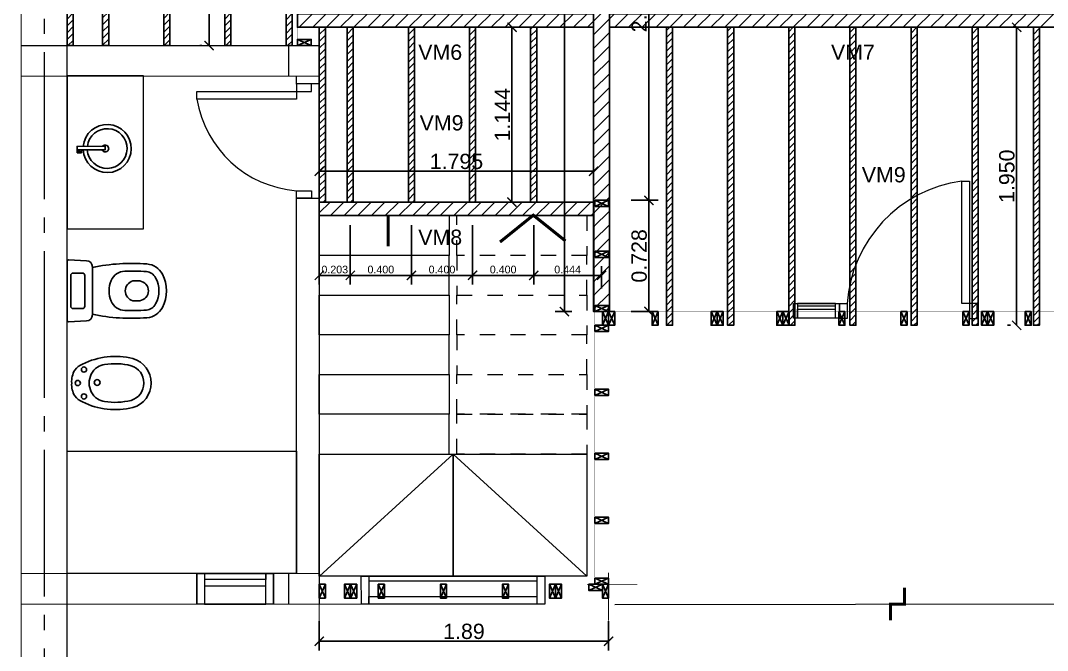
# Model space of a CAD drawing. Header units: millimetres. Extents: x 2924 to 3297, y 1602 to 1704.
# Drawn here: x 3219.17 to 3225.89, y 1618.22 to 1622.34 of the extents above; entities that cross this region are included whole.
import ezdxf

# ---------------------------------------------------------------- set-up
doc = ezdxf.new("R2010")
doc.units = ezdxf.units.MM
doc.header["$PDMODE"] = 35
for name, pattern in [('ACAD_ISO04W100', [30, 24, -3, 0, -3]), ('CONTINUA', [200, 100, 100]), ('DASHED', [0.75, 0.5, -0.25])]:
    doc.linetypes.add(name, pattern=pattern)
doc.layers.get('Defpoints').update_dxf_attribs({"color": 230})
for name, color, linetype in [('EJES', 8, 'Continuous'), ('P0- COLUMNAS HºAº', 7, 'Continuous'), ('P0-CARPINTERIAS', 7, 'Continuous'), ('P0-COTAS', 7, 'Continuous'), ('P0-MAMPOSTERIA LADRILLO', 7, 'Continuous'), ('P0-MUROS', 7, 'Continuous'), ('P0-PANEL', 7, 'Continuous'), ('P0-SANITARIOS', 7, 'Continuous'), ('P0-SOLADOS', 7, 'Continuous'), ('P1-MAMPOSTERIA LADRILLO', 7, 'Continuous'), ('PT-MUROS', 7, 'Continuous')]:
    doc.layers.add(name, color=color, linetype=linetype)
doc.styles.add('Arial10', font='arial.ttf', dxfattribs={"height": 0.1})
doc.styles.get("Standard").update_dxf_attribs({"font": 'arial.ttf'})
doc.dimstyles.new('COTA-1-50', dxfattribs={"dimtxt": 0.1, "dimasz": 0.06, "dimexe": 0.06, "dimexo": 0.15, "dimgap": 0.0125, "dimtad": 1, "dimzin": 0, "dimdsep": 46, "dimtxsty": 'Arial10', "dimblk1": 'ARCHTICK', "dimblk2": 'ARCHTICK', "dimsah": 1, "dimcen": 0.09, "dimclrd": 7, "dimclre": 7, "dimclrt": 7, "dimazin": 0, "dimtfac": 1, "dimtofl": 0, "dimtmove": 2, "dimatfit": 3, "dimldrblk": 'ARCHTICK', "dimfxl": 1, "dimtolj": 1, "dimtzin": 0, "dimarcsym": 0})
pattern_1 = [(45, (135.90434, 0), (-0.0449012806, 0.0449012806), [])]

# ---------------------------------------------------------------- blocks, each defined once
blk = doc.blocks.new('A$C699B31DF')
at = {"color": 0}
for p, q in [((0.5232, 0.3989), (0.6416, 0.4042)), ((0.485, 0.3589), (0.485, 0.0453)), ((0.65, 0.3962), (0.65, 0.008)), ((0.5348, 0.303), (0.5348, 0.2021)), ((0.6115, 0.3181), (0.5499, 0.3181)), ((0.6266, 0.303), (0.6266, 0.1012)), ((0.2196, 0.267), (0.1744, 0.267)), ((0.5348, 0.1012), (0.5348, 0.2021)), ((0.2196, 0.1373), (0.1744, 0.1373)), ((0.6115, 0.0861), (0.5499, 0.0861)), ((0.5232, 0.0054), (0.6416, 0))]:
    blk.add_line(p, q, dxfattribs=at)
for centre, radius, start, end in [((0.642, 0.3962), 0.008, 0, 92.60256), ((0.1375, 0.2532), 0.125, 94.49281, 152.41425), ((0.2276, -0.8924), 1.2742, 78.34369, 94.49281), ((0.525, 0.3589), 0.04, 92.60256, 180), ((0.2354, 0.2021), 0.2354, 152.41425, 207.58575), ((0.2354, 0.2021), 0.1854, 152.41425, 207.58575), ((0.1375, 0.2532), 0.075, 94.49281, 152.41425), ((0.2276, -0.8924), 1.2242, 87.85751, 94.49281), ((0.2686, 0.2299), 0.1012, 22.76794, 87.29275), ((0.2016, 0.2021), 0.1736, 337.33865, 22.66135), ((0.5499, 0.303), 0.0151, 90, 180), ((0.6115, 0.303), 0.0151, 0, 90), ((0.1837, 0.2021), 0.0655, 98.13705, 261.86295), ((0.2023, 0.2021), 0.0671, 284.92538, 75.07462), ((0.2686, 0.1744), 0.1012, 272.70725, 337.23206), ((0.1375, 0.151), 0.125, 207.58575, 265.50719), ((0.1375, 0.151), 0.075, 207.58575, 265.50719), ((0.2276, 1.2966), 1.2242, 265.50719, 272.14249), ((0.5499, 0.1012), 0.0151, 180, 270), ((0.6115, 0.1012), 0.0151, 270, 0), ((0.2276, 1.2966), 1.2742, 265.50719, 281.65631), ((0.525, 0.0453), 0.04, 180, 267.39744), ((0.642, 0.008), 0.008, 267.39744, 0)]:
    blk.add_arc(centre, radius, start, end, dxfattribs=at)
blk = doc.blocks.new('A$C9e56f727')
at = {"color": 0}
for p, q in [((0.3012, 0.0687), (0.3123, 0.0847)), ((0.3241, 0.0529), (0.3012, 0.0687)), ((0.3123, 0.0847), (0.3352, 0.0689)), ((0.3352, 0.0689), (0.3241, 0.0529))]:
    blk.add_line(p, q, dxfattribs=at)
for points in [[(0.3241, 0.0529), (0.3109, 0.0338), (0.16, 0.1382), (0.1732, 0.1573)], [(0.3304, 0.0624), (0.328, 0.0589), (0.3138, 0.0687), (0.3162, 0.0722)]]:
    blk.add_lwpolyline(points, close=True, dxfattribs=at)
for centre, radius, start, end in [((0.1576, 0.1576), 0.1576, 328.42551, 319.97448), ((0.1577, 0.1577), 0.1301, 329.05756, 318.8141), ((0.1674, 0.1506), 0.0224, 348.28199, 285.18049)]:
    blk.add_arc(centre, radius, start, end, dxfattribs=at)
blk = doc.blocks.new('A$Cc807aeb1')
at = {"color": 0}
for centre, radius in [((0.1744, 0.48), 0.017), ((0.0864, 0.44), 0.017), ((0.2624, 0.44), 0.017), ((0.1712, 0.3537), 0.0189)]:
    blk.add_circle(centre, radius, dxfattribs=at)
for centre, radius, start, end in [((0.1685, 0.4001), 0.1272, 128.11928, 157.70228), ((0.1646, 0.3719), 0.1485, 86.20956, 120.18405), ((0.1842, 0.3719), 0.1485, 59.81595, 93.79044), ((0.1803, 0.4001), 0.1272, 22.29772, 51.88072), ((0.4712, 0.2356), 0.4712, 153.15772, 194.20091), ((0.1744, 0.2793), 0.1267, 90, 144.91203), ((0.1744, 0.2793), 0.1267, 35.08797, 90), ((-0.1224, 0.2356), 0.4712, 345.79909, 26.84228), ((0.1997, 0.2791), 0.1483, 150.45519, 170.0091), ((0.1491, 0.2791), 0.1483, 9.9909, 29.54481), ((0.4712, 0.2356), 0.4232, 170.59349, 194.20091), ((-0.1224, 0.2356), 0.4232, 345.79909, 9.40651), ((0.173, 0.1648), 0.1648, 195.76723, 270.49297), ((0.173, 0.1648), 0.1168, 196.43022, 270.49297), ((0.1758, 0.1648), 0.1648, 269.50703, 344.23277), ((0.1758, 0.1648), 0.1168, 269.50703, 343.56978)]:
    blk.add_arc(centre, radius, start, end, dxfattribs=at)
blk = doc.blocks.new('_ARCHTICK')
at = {"color": 0, "linetype": 'ByBlock', "const_width": 0.15}
blk.add_lwpolyline([(-0.5, -0.5), (0.5, 0.5)], dxfattribs=at)
blk = doc.blocks.new('*D304')
at = {"layer": 'Defpoints', "color": 0, "transparency": 16777216}
for p in [(3221.1265, 1618.5611), (3223.0188, 1618.5611), (3223.0188, 1618.2792)]:
    blk.add_point(p, dxfattribs=at)
at = {"layer": 'P0-COTAS', "color": 7, "lineweight": -2, "transparency": 16777216}
for p, q in [((3221.1265, 1618.4111), (3221.1265, 1618.2192)), ((3223.0188, 1618.4111), (3223.0188, 1618.2192)), ((3221.1265, 1618.2792), (3223.0188, 1618.2792))]:
    blk.add_line(p, q, dxfattribs=at)
at = {"layer": 'P0-COTAS', "color": 7, "lineweight": -2, "transparency": 16777216, "xscale": 0.06, "yscale": 0.06, "zscale": 0.06, "rotation": 180}
blk.add_blockref('_ARCHTICK', (3221.1265, 1618.2792), dxfattribs=at)
at = {"layer": 'P0-COTAS', "color": 7, "lineweight": -2, "transparency": 16777216, "xscale": 0.06, "yscale": 0.06, "zscale": 0.06}
blk.add_blockref('_ARCHTICK', (3223.0188, 1618.2792), dxfattribs=at)
at = {"layer": 'P0-COTAS', "color": 7, "lineweight": 0, "transparency": 16777216, "insert": (3222.0726, 1618.3428), "char_height": 0.1, "attachment_point": 5, "style": 'Arial10'}
blk.add_mtext('\\A1;1.89', dxfattribs=at)
blk = doc.blocks.new('A$C7a4a4ba2')
at = {"color": 0, "const_width": 0.0003}
blk.add_lwpolyline([(-0.004, 0.09), (2.436, 0.09), (2.436, 0), (-0.004, 0)], close=True, dxfattribs=at)
at = {"color": 0}
for points in [[(-0.004, 0.09), (0.036, 0.09), (0.036, 0), (-0.004, 0), (-0.004, 0.09), (0.036, 0), (-0.004, 0), (0.036, 0.09)], [(0.386, 0.09), (0.426, 0.09), (0.426, 0), (0.386, 0), (0.386, 0.09), (0.426, 0), (0.386, 0), (0.426, 0.09)], [(0.426, 0.09), (0.466, 0.09), (0.466, 0), (0.426, 0), (0.426, 0.09), (0.466, 0), (0.426, 0), (0.466, 0.09)], [(1.7253, 0.09), (1.7653, 0.09), (1.7653, 0), (1.7253, 0), (1.7253, 0.09), (1.7653, 0), (1.7253, 0), (1.7653, 0.09)], [(1.7653, 0.09), (1.8053, 0.09), (1.8053, 0), (1.7653, 0), (1.7653, 0.09), (1.8053, 0), (1.7653, 0), (1.8053, 0.09)], [(2.01, 0.09), (2.05, 0.09), (2.05, 0), (2.01, 0), (2.01, 0.09), (2.05, 0), (2.01, 0), (2.05, 0.09)], [(2.306, 0.05), (2.306, 0.09), (2.396, 0.09), (2.396, 0.05), (2.306, 0.05), (2.396, 0.09), (2.396, 0.05), (2.306, 0.09)], [(2.396, 0.09), (2.436, 0.09), (2.436, 0), (2.396, 0), (2.396, 0.09), (2.436, 0), (2.396, 0), (2.436, 0.09)]]:
    blk.add_lwpolyline(points, dxfattribs=at)
at = {"color": 8}
for points in [[(0.792, 0.09), (0.832, 0.09), (0.832, 0), (0.792, 0), (0.792, 0.09), (0.832, 0), (0.792, 0), (0.832, 0.09)], [(1.198, 0.09), (1.238, 0.09), (1.238, 0), (1.198, 0), (1.198, 0.09), (1.238, 0), (1.198, 0), (1.238, 0.09)], [(1.604, 0.09), (1.644, 0.09), (1.644, 0), (1.604, 0), (1.604, 0.09), (1.644, 0), (1.604, 0), (1.644, 0.09)]]:
    blk.add_lwpolyline(points, dxfattribs=at)
blk = doc.blocks.new('A$C5d8a38c0')
at = {"color": 0, "const_width": 0.0003}
blk.add_lwpolyline([(0, 0.0904), (0.71, 0.0904), (0.71, 0.0004), (0, 0.0004)], close=True, dxfattribs=at)
at = {"color": 0}
for points in [[(0, 0.0904), (0.04, 0.0904), (0.04, 0.0004), (0, 0.0004), (0, 0.0904), (0.04, 0.0004), (0, 0.0004), (0.04, 0.0904)], [(0.284, 0.0904), (0.324, 0.0904), (0.324, 0.0004), (0.284, 0.0004), (0.284, 0.0904), (0.324, 0.0004), (0.284, 0.0004), (0.324, 0.0904)], [(0.67, 0.0904), (0.71, 0.0904), (0.71, 0.0004), (0.67, 0.0004), (0.67, 0.0904), (0.71, 0.0004), (0.67, 0.0004), (0.71, 0.0904)]]:
    blk.add_lwpolyline(points, dxfattribs=at)
blk = doc.blocks.new('A$C00c50a6b')
at = {"color": 0, "const_width": 0.0003}
blk.add_lwpolyline([(0.09, 0), (0, 0), (0, 2.5125), (0.09, 2.5125)], close=True, dxfattribs=at)
at = {"color": 0}
for points in [[(0, 2.4725), (0, 2.5125), (0.09, 2.5125), (0.09, 2.4725), (0, 2.4725), (0.09, 2.5125), (0.09, 2.4725), (0, 2.5125)], [(0, 2.13875), (0, 2.17875), (0.09, 2.17875), (0.09, 2.13875), (0, 2.13875), (0.09, 2.17875), (0.09, 2.13875), (0, 2.17875)], [(0, 1.785), (0, 1.825), (0.09, 1.825), (0.09, 1.785), (0, 1.785), (0.09, 1.825), (0.09, 1.785), (0, 1.825)], [(0.05, 1.785), (0.09, 1.785), (0.09, 1.695), (0.05, 1.695), (0.05, 1.785), (0.09, 1.695), (0.05, 1.695), (0.09, 1.785)], [(0, 1.655), (0, 1.695), (0.09, 1.695), (0.09, 1.655), (0, 1.655), (0.09, 1.695), (0.09, 1.655), (0, 1.695)], [(0, 1.23625), (0, 1.27625), (0.09, 1.27625), (0.09, 1.23625), (0, 1.23625), (0.09, 1.27625), (0.09, 1.23625), (0, 1.27625)], [(0, 0.8175), (0, 0.8575), (0.09, 0.8575), (0.09, 0.8175), (0, 0.8175), (0.09, 0.8575), (0.09, 0.8175), (0, 0.8575)], [(0, 0.39875), (0, 0.43875), (0.09, 0.43875), (0.09, 0.39875), (0, 0.39875), (0.09, 0.43875), (0.09, 0.39875), (0, 0.43875)], [(0, 0), (0, 0.04), (0.09, 0.04), (0.09, 0), (0, 0), (0.09, 0.04), (0.09, 0), (0, 0.04)]]:
    blk.add_lwpolyline(points, dxfattribs=at)
blk = doc.blocks.new('A$C87677e07')
at = {"color": 0, "const_width": 0.0005}
blk.add_lwpolyline([(0, 0.09), (1.8925, 0.09), (1.8925, 0), (0, 0)], close=True, dxfattribs=at)
at = {"color": 0}
for points in [[(0, 0.09), (0.04, 0.09), (0.04, 0), (0, 0), (0, 0.09), (0.04, 0), (0, 0), (0.04, 0.09)], [(0.165, 0.09), (0.205, 0.09), (0.205, 0), (0.165, 0), (0.165, 0.09), (0.205, 0), (0.165, 0), (0.205, 0.09)], [(0.205, 0.09), (0.245, 0.09), (0.245, 0), (0.205, 0), (0.205, 0.09), (0.245, 0), (0.205, 0), (0.245, 0.09)], [(1.505, 0.09), (1.545, 0.09), (1.545, 0), (1.505, 0), (1.505, 0.09), (1.545, 0), (1.505, 0), (1.545, 0.09)], [(1.545, 0.09), (1.585, 0.09), (1.585, 0), (1.545, 0), (1.545, 0.09), (1.585, 0), (1.545, 0), (1.585, 0.09)], [(1.7625, 0.05), (1.7625, 0.09), (1.8525, 0.09), (1.8525, 0.05), (1.7625, 0.05), (1.8525, 0.09), (1.8525, 0.05), (1.7625, 0.09)], [(1.8525, 0.09), (1.8925, 0.09), (1.8925, 0), (1.8525, 0), (1.8525, 0.09), (1.8925, 0), (1.8525, 0), (1.8925, 0.09)]]:
    blk.add_lwpolyline(points, dxfattribs=at)
at = {"color": 8}
for points in [[(0.386, 0.09), (0.426, 0.09), (0.426, 0), (0.386, 0), (0.386, 0.09), (0.426, 0), (0.386, 0), (0.426, 0.09)], [(0.792, 0.09), (0.832, 0.09), (0.832, 0), (0.792, 0), (0.792, 0.09), (0.832, 0), (0.792, 0), (0.832, 0.09)], [(1.198, 0.09), (1.238, 0.09), (1.238, 0), (1.198, 0), (1.198, 0.09), (1.238, 0), (1.198, 0), (1.238, 0.09)]]:
    blk.add_lwpolyline(points, dxfattribs=at)
blk = doc.blocks.new('A$C97909408')
at = {"color": 0, "const_width": 0.0003}
blk.add_lwpolyline([(0.09, 2.2805), (0, 2.2805), (0, -0.002), (0.09, -0.002)], close=True, dxfattribs=at)
at = {"color": 0}
for points in [[(0, 2.2405), (0, 2.2805), (0.09, 2.2805), (0.09, 2.2405), (0, 2.2405), (0.09, 2.2805), (0.09, 2.2405), (0, 2.2805)], [(0, 2.2405), (0.04, 2.2405), (0.04, 2.1505), (0, 2.1505), (0, 2.2405), (0.04, 2.1505), (0, 2.1505), (0.04, 2.2405)], [(0, 1.8539), (0, 1.8939), (0.09, 1.8939), (0.09, 1.8539), (0, 1.8539), (0.09, 1.8939), (0.09, 1.8539), (0, 1.8939)], [(0, 1.4473), (0, 1.4873), (0.09, 1.4873), (0.09, 1.4473), (0, 1.4473), (0.09, 1.4873), (0.09, 1.4473), (0, 1.4873)], [(0, 1.0407), (0, 1.0807), (0.09, 1.0807), (0.09, 1.0407), (0, 1.0407), (0.09, 1.0807), (0.09, 1.0407), (0, 1.0807)], [(0, 0.6341), (0, 0.6741), (0.09, 0.6741), (0.09, 0.6341), (0, 0.6341), (0.09, 0.6741), (0.09, 0.6341), (0, 0.6741)], [(0, 0.2275), (0, 0.2675), (0.09, 0.2675), (0.09, 0.2275), (0, 0.2275), (0.09, 0.2675), (0.09, 0.2275), (0, 0.2675)], [(0, -0.002), (0, 0.038), (0.09, 0.038), (0.09, -0.002), (0, -0.002), (0.09, 0.038), (0.09, -0.002), (0, 0.038)]]:
    blk.add_lwpolyline(points, dxfattribs=at)
blk = doc.blocks.new('*D306')
at = {"layer": 'Defpoints', "color": 0, "transparency": 16777216}
for p in [(3225.797, 1622.2959), (3225.6876, 1620.3461), (3225.797, 1620.3461)]:
    blk.add_point(p, dxfattribs=at)
at = {"layer": 'PT-MUROS', "color": 7, "lineweight": -2, "transparency": 16777216}
for p, q in [((3225.647, 1622.2959), (3225.6276, 1622.2959)), ((3225.6876, 1622.2959), (3225.6876, 1620.3461)), ((3225.647, 1620.3461), (3225.6276, 1620.3461))]:
    blk.add_line(p, q, dxfattribs=at)
at = {"layer": 'PT-MUROS', "color": 7, "lineweight": -2, "transparency": 16777216, "xscale": 0.06, "yscale": 0.06, "zscale": 0.06}
for p, rotation in [((3225.6876, 1622.2959), 90), ((3225.6876, 1620.3461), 270)]:
    blk.add_blockref('_ARCHTICK', p, dxfattribs=dict(at, rotation=rotation))
at = {"layer": 'PT-MUROS', "color": 7, "transparency": 16777216, "insert": (3225.6241, 1621.321), "char_height": 0.1, "attachment_point": 5, "rotation": 90, "style": 'Arial10'}
blk.add_mtext('\\A1;1.950', dxfattribs=at)
blk = doc.blocks.new('*D315')
at = {"layer": 'Defpoints', "color": 0, "transparency": 16777216}
for p in [(3221.1263, 1621.3541), (3221.1263, 1621.1516), (3222.9208, 1621.1516)]:
    blk.add_point(p, dxfattribs=at)
at = {"layer": 'PT-MUROS', "color": 7, "lineweight": -2, "transparency": 16777216}
for p, q in [((3221.1263, 1621.3016), (3221.1263, 1621.4141)), ((3222.9208, 1621.3016), (3222.9208, 1621.4141)), ((3222.9208, 1621.3541), (3221.1263, 1621.3541))]:
    blk.add_line(p, q, dxfattribs=at)
at = {"layer": 'PT-MUROS', "color": 7, "lineweight": -2, "transparency": 16777216, "xscale": 0.06, "yscale": 0.06, "zscale": 0.06, "rotation": 180}
blk.add_blockref('_ARCHTICK', (3221.1263, 1621.3541), dxfattribs=at)
at = {"layer": 'PT-MUROS', "color": 7, "lineweight": -2, "transparency": 16777216, "xscale": 0.06, "yscale": 0.06, "zscale": 0.06}
blk.add_blockref('_ARCHTICK', (3222.9208, 1621.3541), dxfattribs=at)
at = {"layer": 'PT-MUROS', "color": 7, "transparency": 16777216, "insert": (3222.0236, 1621.4177), "char_height": 0.1, "attachment_point": 5, "style": 'Arial10'}
blk.add_mtext('\\A1;1.795', dxfattribs=at)
blk = doc.blocks.new('*D316')
at = {"layer": 'Defpoints', "color": 0, "transparency": 16777216}
for p in [(3222.3867, 1622.2959), (3222.549, 1622.2959), (3222.549, 1621.1516)]:
    blk.add_point(p, dxfattribs=at)
at = {"layer": 'PT-MUROS', "color": 7, "lineweight": -2, "transparency": 16777216}
for p, q in [((3222.399, 1622.2959), (3222.3267, 1622.2959)), ((3222.3867, 1621.1516), (3222.3867, 1622.2959)), ((3222.399, 1621.1516), (3222.3267, 1621.1516))]:
    blk.add_line(p, q, dxfattribs=at)
at = {"layer": 'PT-MUROS', "color": 7, "lineweight": -2, "transparency": 16777216, "xscale": 0.06, "yscale": 0.06, "zscale": 0.06}
for p, rotation in [((3222.3867, 1622.2959), 90), ((3222.3867, 1621.1516), 270)]:
    blk.add_blockref('_ARCHTICK', p, dxfattribs=dict(at, rotation=rotation))
at = {"layer": 'PT-MUROS', "color": 7, "transparency": 16777216, "insert": (3222.324, 1621.7238), "char_height": 0.1, "attachment_point": 5, "rotation": 90, "style": 'Arial10'}
blk.add_mtext('\\A1;1.144', dxfattribs=at)
blk = doc.blocks.new('*D317')
at = {"layer": 'Defpoints', "color": 0, "transparency": 16777216}
for p in [(3220.5088, 1624.3696), (3220.4058, 1622.1761), (3220.5089, 1622.1761)]:
    blk.add_point(p, dxfattribs=at)
at = {"layer": 'PT-MUROS', "color": 7, "lineweight": -2, "transparency": 16777216}
for p, q in [((3220.3588, 1624.3696), (3220.3458, 1624.3696)), ((3220.4058, 1624.3696), (3220.4058, 1622.1761)), ((3220.3589, 1622.1761), (3220.3458, 1622.1761))]:
    blk.add_line(p, q, dxfattribs=at)
at = {"layer": 'PT-MUROS', "color": 7, "lineweight": -2, "transparency": 16777216, "xscale": 0.06, "yscale": 0.06, "zscale": 0.06}
for p, rotation in [((3220.4058, 1624.3696), 90), ((3220.4058, 1622.1761), 270)]:
    blk.add_blockref('_ARCHTICK', p, dxfattribs=dict(at, rotation=rotation))
at = {"layer": 'PT-MUROS', "color": 7, "transparency": 16777216, "insert": (3220.3422, 1623.2729), "char_height": 0.1, "attachment_point": 5, "rotation": 90, "style": 'Arial10'}
blk.add_mtext('\\A1;2.193', dxfattribs=at)
blk = doc.blocks.new('*D318')
at = {"layer": 'Defpoints', "color": 0, "transparency": 16777216}
for p in [(3222.9288, 1628.3211), (3222.7296, 1620.4361), (3222.9288, 1620.4361)]:
    blk.add_point(p, dxfattribs=at)
at = {"layer": 'PT-MUROS', "color": 7, "lineweight": -2, "transparency": 16777216}
for p, q in [((3222.7788, 1628.3211), (3222.6696, 1628.3211)), ((3222.7296, 1628.3211), (3222.7296, 1620.4361)), ((3222.7788, 1620.4361), (3222.6696, 1620.4361))]:
    blk.add_line(p, q, dxfattribs=at)
at = {"layer": 'PT-MUROS', "color": 7, "lineweight": -2, "transparency": 16777216, "xscale": 0.06, "yscale": 0.06, "zscale": 0.06}
for p, rotation in [((3222.7296, 1628.3211), 90), ((3222.7296, 1620.4361), 270)]:
    blk.add_blockref('_ARCHTICK', p, dxfattribs=dict(at, rotation=rotation))
at = {"layer": 'PT-MUROS', "color": 7, "transparency": 16777216, "insert": (3222.666, 1624.3786), "char_height": 0.1, "attachment_point": 5, "rotation": 90, "style": 'Arial10'}
blk.add_mtext('\\A1;7.885', dxfattribs=at)
blk = doc.blocks.new('*D320')
at = {"layer": 'Defpoints', "color": 0, "transparency": 16777216}
for p in [(3223.0168, 1623.7116), (3223.0168, 1621.1636), (3223.2824, 1621.1636)]:
    blk.add_point(p, dxfattribs=at)
at = {"layer": 'PT-MUROS', "color": 7, "lineweight": -2, "transparency": 16777216}
for p, q in [((3223.1668, 1623.7116), (3223.3424, 1623.7116)), ((3223.2824, 1623.7116), (3223.2824, 1621.1636)), ((3223.1668, 1621.1636), (3223.3424, 1621.1636))]:
    blk.add_line(p, q, dxfattribs=at)
at = {"layer": 'PT-MUROS', "color": 7, "lineweight": -2, "transparency": 16777216, "xscale": 0.06, "yscale": 0.06, "zscale": 0.06}
for p, rotation in [((3223.2824, 1623.7116), 90), ((3223.2824, 1621.1636), 270)]:
    blk.add_blockref('_ARCHTICK', p, dxfattribs=dict(at, rotation=rotation))
at = {"layer": 'PT-MUROS', "color": 7, "transparency": 16777216, "insert": (3223.2188, 1622.4376), "char_height": 0.1, "attachment_point": 5, "rotation": 90, "style": 'Arial10'}
blk.add_mtext('\\A1;2.548', dxfattribs=at)
blk = doc.blocks.new('*D322')
at = {"layer": 'Defpoints', "color": 0, "transparency": 16777216}
for p in [(3223.0168, 1621.1636), (3223.0168, 1620.4361), (3223.2824, 1620.4361)]:
    blk.add_point(p, dxfattribs=at)
at = {"layer": 'PT-MUROS', "color": 7, "lineweight": -2, "transparency": 16777216}
for p, q in [((3223.1668, 1621.1636), (3223.3424, 1621.1636)), ((3223.2824, 1621.1636), (3223.2824, 1620.4361)), ((3223.1668, 1620.4361), (3223.3424, 1620.4361))]:
    blk.add_line(p, q, dxfattribs=at)
at = {"layer": 'PT-MUROS', "color": 7, "lineweight": -2, "transparency": 16777216, "xscale": 0.06, "yscale": 0.06, "zscale": 0.06}
for p, rotation in [((3223.2824, 1621.1636), 90), ((3223.2824, 1620.4361), 270)]:
    blk.add_blockref('_ARCHTICK', p, dxfattribs=dict(at, rotation=rotation))
at = {"layer": 'PT-MUROS', "color": 7, "transparency": 16777216, "insert": (3223.2188, 1620.7999), "char_height": 0.1, "attachment_point": 5, "rotation": 90, "style": 'Arial10'}
blk.add_mtext('\\A1;0.728', dxfattribs=at)
blk = doc.blocks.new('*D340')
at = {"layer": 'Defpoints', "color": 0, "transparency": 16777216}
for p in [(3221.1263, 1621.1516), (3221.329, 1621.1516), (3221.329, 1620.6724)]:
    blk.add_point(p, dxfattribs=at)
at = {"layer": 'PT-MUROS', "color": 7, "lineweight": -2, "transparency": 16777216}
for p, q in [((3221.1263, 1621.0016), (3221.1263, 1620.6124)), ((3221.329, 1621.0016), (3221.329, 1620.6124)), ((3221.1263, 1620.6724), (3221.329, 1620.6724))]:
    blk.add_line(p, q, dxfattribs=at)
at = {"layer": 'PT-MUROS', "color": 7, "lineweight": -2, "transparency": 16777216, "xscale": 0.06, "yscale": 0.06, "zscale": 0.06, "rotation": 180}
blk.add_blockref('_ARCHTICK', (3221.1263, 1620.6724), dxfattribs=at)
at = {"layer": 'PT-MUROS', "color": 7, "lineweight": -2, "transparency": 16777216, "xscale": 0.06, "yscale": 0.06, "zscale": 0.06}
blk.add_blockref('_ARCHTICK', (3221.329, 1620.6724), dxfattribs=at)
at = {"layer": 'PT-MUROS', "color": 7, "transparency": 16777216, "insert": (3221.2276, 1620.7104), "char_height": 0.05, "attachment_point": 5}
blk.add_mtext('\\A1;0.203', dxfattribs=at)
blk = doc.blocks.new('*D341')
at = {"layer": 'Defpoints', "color": 0, "transparency": 16777216}
for p in [(3221.329, 1621.1516), (3221.729, 1621.1516), (3221.729, 1620.6724)]:
    blk.add_point(p, dxfattribs=at)
at = {"layer": 'PT-MUROS', "color": 7, "lineweight": -2, "transparency": 16777216}
for p, q in [((3221.329, 1621.0016), (3221.329, 1620.6124)), ((3221.729, 1621.0016), (3221.729, 1620.6124)), ((3221.329, 1620.6724), (3221.729, 1620.6724))]:
    blk.add_line(p, q, dxfattribs=at)
at = {"layer": 'PT-MUROS', "color": 7, "lineweight": -2, "transparency": 16777216, "xscale": 0.06, "yscale": 0.06, "zscale": 0.06, "rotation": 180}
blk.add_blockref('_ARCHTICK', (3221.329, 1620.6724), dxfattribs=at)
at = {"layer": 'PT-MUROS', "color": 7, "lineweight": -2, "transparency": 16777216, "xscale": 0.06, "yscale": 0.06, "zscale": 0.06}
blk.add_blockref('_ARCHTICK', (3221.729, 1620.6724), dxfattribs=at)
at = {"layer": 'PT-MUROS', "color": 7, "transparency": 16777216, "insert": (3221.529, 1620.7104), "char_height": 0.05, "attachment_point": 5}
blk.add_mtext('\\A1;0.400', dxfattribs=at)
blk = doc.blocks.new('*D342')
at = {"layer": 'Defpoints', "color": 0, "transparency": 16777216}
for p in [(3221.729, 1621.1516), (3222.129, 1621.1516), (3222.129, 1620.6724)]:
    blk.add_point(p, dxfattribs=at)
at = {"layer": 'PT-MUROS', "color": 7, "lineweight": -2, "transparency": 16777216}
for p, q in [((3221.729, 1621.0016), (3221.729, 1620.6124)), ((3222.129, 1621.0016), (3222.129, 1620.6124)), ((3221.729, 1620.6724), (3222.129, 1620.6724))]:
    blk.add_line(p, q, dxfattribs=at)
at = {"layer": 'PT-MUROS', "color": 7, "lineweight": -2, "transparency": 16777216, "xscale": 0.06, "yscale": 0.06, "zscale": 0.06, "rotation": 180}
blk.add_blockref('_ARCHTICK', (3221.729, 1620.6724), dxfattribs=at)
at = {"layer": 'PT-MUROS', "color": 7, "lineweight": -2, "transparency": 16777216, "xscale": 0.06, "yscale": 0.06, "zscale": 0.06}
blk.add_blockref('_ARCHTICK', (3222.129, 1620.6724), dxfattribs=at)
at = {"layer": 'PT-MUROS', "color": 7, "transparency": 16777216, "insert": (3221.929, 1620.7104), "char_height": 0.05, "attachment_point": 5}
blk.add_mtext('\\A1;0.400', dxfattribs=at)
blk = doc.blocks.new('*D343')
at = {"layer": 'Defpoints', "color": 0, "transparency": 16777216}
for p in [(3222.129, 1621.1516), (3222.529, 1621.1516), (3222.529, 1620.6724)]:
    blk.add_point(p, dxfattribs=at)
at = {"layer": 'PT-MUROS', "color": 7, "lineweight": -2, "transparency": 16777216}
for p, q in [((3222.129, 1621.0016), (3222.129, 1620.6124)), ((3222.529, 1621.0016), (3222.529, 1620.6124)), ((3222.129, 1620.6724), (3222.529, 1620.6724))]:
    blk.add_line(p, q, dxfattribs=at)
at = {"layer": 'PT-MUROS', "color": 7, "lineweight": -2, "transparency": 16777216, "xscale": 0.06, "yscale": 0.06, "zscale": 0.06, "rotation": 180}
blk.add_blockref('_ARCHTICK', (3222.129, 1620.6724), dxfattribs=at)
at = {"layer": 'PT-MUROS', "color": 7, "lineweight": -2, "transparency": 16777216, "xscale": 0.06, "yscale": 0.06, "zscale": 0.06}
blk.add_blockref('_ARCHTICK', (3222.529, 1620.6724), dxfattribs=at)
at = {"layer": 'PT-MUROS', "color": 7, "transparency": 16777216, "insert": (3222.329, 1620.7104), "char_height": 0.05, "attachment_point": 5}
blk.add_mtext('\\A1;0.400', dxfattribs=at)
blk = doc.blocks.new('*D344')
at = {"layer": 'Defpoints', "color": 0, "transparency": 16777216}
for p in [(3222.529, 1621.1516), (3222.9728, 1620.6724), (3222.9728, 1620.4361)]:
    blk.add_point(p, dxfattribs=at)
at = {"layer": 'PT-MUROS', "color": 7, "lineweight": -2, "transparency": 16777216}
for p, q in [((3222.529, 1621.0016), (3222.529, 1620.6124)), ((3222.9728, 1620.5861), (3222.9728, 1620.7324)), ((3222.529, 1620.6724), (3222.9728, 1620.6724))]:
    blk.add_line(p, q, dxfattribs=at)
at = {"layer": 'PT-MUROS', "color": 7, "lineweight": -2, "transparency": 16777216, "xscale": 0.06, "yscale": 0.06, "zscale": 0.06, "rotation": 180}
blk.add_blockref('_ARCHTICK', (3222.529, 1620.6724), dxfattribs=at)
at = {"layer": 'PT-MUROS', "color": 7, "lineweight": -2, "transparency": 16777216, "xscale": 0.06, "yscale": 0.06, "zscale": 0.06}
blk.add_blockref('_ARCHTICK', (3222.9728, 1620.6724), dxfattribs=at)
at = {"layer": 'PT-MUROS', "color": 7, "transparency": 16777216, "insert": (3222.7509, 1620.7104), "char_height": 0.05, "attachment_point": 5}
blk.add_mtext('\\A1;0.444', dxfattribs=at)

msp = doc.modelspace()

# ---------------------------------------------------------------- hatches: boundary and pattern name
at = {"layer": 'PT-MUROS'}
h = msp.add_hatch(dxfattribs=at)
h.set_pattern_fill('ANSI31', color=4, scale=0.01)
h.set_pattern_definition([(45, (135.904342, 0), (-0.0224506403, 0.0224506403), [])])
h.paths.add_polyline_path([(3225.7968, 1628.3211), (3225.8368, 1628.3211), (3225.8368, 1626.3714), (3225.7968, 1626.3714)])
h.paths.add_polyline_path([(3225.3968, 1628.3211), (3225.4368, 1628.3211), (3225.4368, 1626.3714), (3225.3968, 1626.3714)])
h.paths.add_polyline_path([(3224.9968, 1628.3211), (3225.0368, 1628.3211), (3225.0368, 1626.3714), (3224.9968, 1626.3714)])
h.paths.add_polyline_path([(3224.5968, 1628.3211), (3224.6368, 1628.3211), (3224.6368, 1626.3714), (3224.5968, 1626.3714)])
h.paths.add_polyline_path([(3224.1968, 1628.3211), (3224.2368, 1628.3211), (3224.2368, 1626.3714), (3224.1968, 1626.3714)])
h.paths.add_polyline_path([(3223.7968, 1628.3211), (3223.8368, 1628.3211), (3223.8368, 1626.3714), (3223.7968, 1626.3714)])
h.paths.add_polyline_path([(3223.3968, 1628.3211), (3223.4368, 1628.3211), (3223.4368, 1626.3714), (3223.3968, 1626.3714)])
h.paths.add_polyline_path([(3221.3088, 1628.3211), (3221.3488, 1628.3211), (3221.3488, 1626.3714), (3221.3088, 1626.3714)])
h.paths.add_polyline_path([(3221.7088, 1628.3211), (3221.7488, 1628.3211), (3221.7488, 1626.3714), (3221.7088, 1626.3714)])
h.paths.add_polyline_path([(3222.1088, 1628.3211), (3222.1488, 1628.3211), (3222.1488, 1626.3714), (3222.1088, 1626.3714)])
h.paths.add_polyline_path([(3222.5088, 1628.3211), (3222.5488, 1628.3211), (3222.5488, 1626.3714), (3222.5088, 1626.3714)])
h.paths.add_polyline_path([(3219.7088, 1628.3211), (3219.7488, 1628.3211), (3219.7488, 1626.3714), (3219.7088, 1626.3714)])
h.paths.add_polyline_path([(3220.1088, 1628.3211), (3220.1488, 1628.3211), (3220.1488, 1626.3714), (3220.1088, 1626.3714)])
h.paths.add_polyline_path([(3220.5088, 1628.3211), (3220.5488, 1628.3211), (3220.5488, 1626.3714), (3220.5088, 1626.3714)])
h.paths.add_polyline_path([(3220.9088, 1628.3211), (3220.9488, 1628.3211), (3220.9488, 1626.3714), (3220.9088, 1626.3714)])
h.paths.add_polyline_path([(3219.4765, 1628.3211), (3219.5165, 1628.3211), (3219.5165, 1626.3714), (3219.4765, 1626.3714)])
h.paths.add_polyline_path([(3220.1088, 1626.2834), (3220.1488, 1626.2834), (3220.1488, 1624.4576), (3220.1088, 1624.4576)])
h.paths.add_polyline_path([(3220.5088, 1626.2834), (3220.5488, 1626.2834), (3220.5488, 1624.4576), (3220.5088, 1624.4576)])
h.paths.add_polyline_path([(3220.9088, 1626.2834), (3220.9488, 1626.2834), (3220.9488, 1624.4576), (3220.9088, 1624.4576)])
h.paths.add_polyline_path([(3221.3088, 1626.2834), (3221.3488, 1626.2834), (3221.3488, 1624.4576), (3221.3088, 1624.4576)])
h.paths.add_polyline_path([(3221.7088, 1626.2834), (3221.7488, 1626.2834), (3221.7488, 1624.4576), (3221.7088, 1624.4576)])
h.paths.add_polyline_path([(3222.1088, 1626.2834), (3222.1488, 1626.2834), (3222.1488, 1624.4576), (3222.1088, 1624.4576)])
h.paths.add_polyline_path([(3222.5088, 1626.2834), (3222.5488, 1626.2834), (3222.5488, 1624.4576), (3222.5088, 1624.4576)])
h.paths.add_polyline_path([(3219.4765, 1626.2834), (3219.5165, 1626.2834), (3219.5165, 1624.4576), (3219.4765, 1624.4576)])
h.paths.add_polyline_path([(3219.7088, 1626.2834), (3219.7488, 1626.2834), (3219.7488, 1624.4576), (3219.7088, 1624.4576)])
h.paths.add_polyline_path([(3221.3088, 1624.3696), (3221.3488, 1624.3696), (3221.3489, 1622.3839), (3221.3089, 1622.3839)])
h.paths.add_polyline_path([(3221.7088, 1624.3696), (3221.7488, 1624.3696), (3221.7489, 1622.3839), (3221.7089, 1622.3839)])
h.paths.add_polyline_path([(3222.1088, 1624.3696), (3222.1488, 1624.3696), (3222.1489, 1622.3839), (3222.1089, 1622.3839)])
h.paths.add_polyline_path([(3222.5088, 1624.3696), (3222.5488, 1624.3696), (3222.5489, 1622.3839), (3222.5089, 1622.3839)])
h.paths.add_polyline_path([(3220.5088, 1624.3696), (3220.5488, 1624.3696), (3220.5489, 1622.1761), (3220.5089, 1622.1761)])
h.paths.add_polyline_path([(3220.9088, 1624.3696), (3220.9488, 1624.3696), (3220.9489, 1622.1761), (3220.9089, 1622.1761)])
h.paths.add_polyline_path([(3219.4765, 1624.3696), (3219.5165, 1624.3696), (3219.5165, 1622.1761), (3219.4765, 1622.1761)])
h.paths.add_polyline_path([(3219.7088, 1624.3696), (3219.7488, 1624.3696), (3219.7489, 1622.1761), (3219.7089, 1622.1761)])
h.paths.add_polyline_path([(3220.1088, 1624.3696), (3220.1488, 1624.3696), (3220.1489, 1622.1761), (3220.1089, 1622.1761)])
h.paths.add_polyline_path([(3222.509, 1622.2959), (3222.549, 1622.2959), (3222.549, 1621.1516), (3222.509, 1621.1516)])
h.paths.add_polyline_path([(3221.309, 1622.2959), (3221.349, 1622.2959), (3221.349, 1621.1516), (3221.309, 1621.1516)])
h.paths.add_polyline_path([(3221.709, 1622.2959), (3221.749, 1622.2959), (3221.749, 1621.1516), (3221.709, 1621.1516)])
h.paths.add_polyline_path([(3222.109, 1622.2959), (3222.149, 1622.2959), (3222.149, 1621.1516), (3222.109, 1621.1516)])
h.paths.add_polyline_path([(3221.1263, 1622.2959), (3221.1663, 1622.2959), (3221.1663, 1621.1516), (3221.1263, 1621.1516)])
h.paths.add_polyline_path([(3224.597, 1622.2959), (3224.637, 1622.2959), (3224.637, 1620.3461), (3224.597, 1620.3461)])
h.paths.add_polyline_path([(3224.197, 1622.2959), (3224.237, 1622.2959), (3224.237, 1620.3461), (3224.197, 1620.3461)])
h.paths.add_polyline_path([(3223.797, 1622.2959), (3223.837, 1622.2959), (3223.837, 1620.3461), (3223.797, 1620.3461)])
h.paths.add_polyline_path([(3223.397, 1622.2959), (3223.437, 1622.2959), (3223.437, 1620.3461), (3223.397, 1620.3461)])
h.paths.add_polyline_path([(3225.397, 1622.2959), (3225.437, 1622.2959), (3225.437, 1620.3461), (3225.397, 1620.3461)])
h.paths.add_polyline_path([(3224.997, 1622.2959), (3225.037, 1622.2959), (3225.037, 1620.3461), (3224.997, 1620.3461)])
h.paths.add_polyline_path([(3225.797, 1622.2959), (3225.837, 1622.2959), (3225.837, 1620.3461), (3225.797, 1620.3461)])
h.paths.add_polyline_path([(3225.7968, 1624.3696), (3225.8368, 1624.3696), (3225.8369, 1622.3839), (3225.7969, 1622.3839)])
h.paths.add_polyline_path([(3223.3968, 1624.3696), (3223.4368, 1624.3696), (3223.4369, 1622.3838), (3223.3969, 1622.3838)])
h.paths.add_polyline_path([(3223.7968, 1624.3696), (3223.8368, 1624.3696), (3223.8369, 1622.3838), (3223.7969, 1622.3838)])
h.paths.add_polyline_path([(3224.1968, 1624.3696), (3224.2368, 1624.3696), (3224.2369, 1622.3838), (3224.1969, 1622.3838)])
h.paths.add_polyline_path([(3224.5968, 1624.3696), (3224.6368, 1624.3696), (3224.6369, 1622.3839), (3224.5969, 1622.3839)])
h.paths.add_polyline_path([(3224.9968, 1624.3696), (3225.0368, 1624.3696), (3225.0369, 1622.3839), (3224.9969, 1622.3839)])
h.paths.add_polyline_path([(3225.3968, 1624.3696), (3225.4368, 1624.3696), (3225.4369, 1622.3839), (3225.3969, 1622.3839)])
h.paths.add_polyline_path([(3225.7968, 1626.2834), (3225.8368, 1626.2834), (3225.8368, 1624.4576), (3225.7968, 1624.4576)])
h.paths.add_polyline_path([(3223.3968, 1626.2834), (3223.4368, 1626.2834), (3223.4368, 1624.4576), (3223.3968, 1624.4576)])
h.paths.add_polyline_path([(3223.7968, 1626.2834), (3223.8368, 1626.2834), (3223.8368, 1624.4576), (3223.7968, 1624.4576)])
h.paths.add_polyline_path([(3224.1968, 1626.2834), (3224.2368, 1626.2834), (3224.2368, 1624.4576), (3224.1968, 1624.4576)])
h.paths.add_polyline_path([(3224.5968, 1626.2834), (3224.6368, 1626.2834), (3224.6368, 1624.4576), (3224.5968, 1624.4576)])
h.paths.add_polyline_path([(3224.9968, 1626.2834), (3225.0368, 1626.2834), (3225.0368, 1624.4576), (3224.9968, 1624.4576)])
h.paths.add_polyline_path([(3225.3968, 1626.2834), (3225.4368, 1626.2834), (3225.4368, 1624.4576), (3225.3968, 1624.4576)])
h = msp.add_hatch(dxfattribs=at)
h.set_pattern_fill('ANSI31', color=2, scale=0.02)
h.set_pattern_definition(pattern_1)
h.paths.add_polyline_path([(3222.9208, 1628.3211), (3223.0248, 1628.3211), (3223.0248, 1620.4361), (3222.9208, 1620.4361)])
h = msp.add_hatch(dxfattribs=at)
h.set_pattern_fill('ANSI31', color=3, scale=0.02)
h.set_pattern_definition(pattern_1)
h.paths.add_polyline_path([(3220.9838, 1622.3839), (3222.9208, 1622.3839), (3222.9208, 1622.2959), (3220.9838, 1622.2959)])
h = msp.add_hatch(dxfattribs=at)
h.set_pattern_fill('ANSI31', color=3, scale=0.02)
h.set_pattern_definition(pattern_1)
h.paths.add_polyline_path([(3223.0248, 1622.3839), (3226.1688, 1622.3839), (3226.1688, 1622.2959), (3223.0248, 1622.2959)])
h = msp.add_hatch(dxfattribs=at)
h.set_pattern_fill('ANSI31', color=3, scale=0.02)
h.set_pattern_definition(pattern_1)
h.paths.add_polyline_path([(3221.1263, 1621.1516), (3222.9208, 1621.1516), (3222.9208, 1621.0636), (3221.1263, 1621.0636)])

# ---------------------------------------------------------------- linework, layer by layer
at = {"layer": 'EJES', "color": 8, "linetype": 'ACAD_ISO04W100', "lineweight": 0, "ltscale": 0.04}
msp.add_lwpolyline([(3219.3265, 1644.2319), (3219.3265, 1611.8279)], dxfattribs=at)
at = {"layer": 'P0- COLUMNAS HºAº', "color": 8, "lineweight": 0, "const_width": 0.008}
for points in [[(3219.1763, 1622.1761), (3219.4763, 1622.1761), (3219.4763, 1621.9761), (3219.1763, 1621.9761)], [(3220.9263, 1622.1761), (3221.1263, 1622.1761), (3221.1263, 1621.9761), (3220.9263, 1621.9761)], [(3219.4765, 1618.7216), (3219.4765, 1618.5216), (3219.1765, 1618.5216), (3219.1765, 1618.7216)], [(3220.9265, 1618.7216), (3221.1265, 1618.7216), (3221.1265, 1618.5216), (3220.9265, 1618.5216)]]:
    msp.add_lwpolyline(points, close=True, dxfattribs=at)
at = {"layer": 'P0-CARPINTERIAS', "color": 8, "linetype": 'CONTINUA', "lineweight": 0}
for points in [[(3220.3263, 1621.8262), (3220.3263, 1621.8761), (3221.0763, 1621.8761), (3221.0763, 1621.9261), (3220.9763, 1621.9261), (3220.9763, 1621.8261), (3220.3263, 1621.8262, 0.345651), (3220.9763, 1621.2267), (3221.0763, 1621.2267), (3221.0763, 1621.1767), (3220.9763, 1621.1767), (3220.9763, 1621.2267)], [(3225.3289, 1621.2886), (3225.3788, 1621.2886), (3225.3788, 1620.3907), (3225.4288, 1620.3907), (3225.4288, 1620.4886), (3225.3288, 1620.4886), (3225.3289, 1621.2886, 0.356492), (3224.5788, 1620.4886), (3224.5788, 1620.3907), (3224.5288, 1620.3907), (3224.5288, 1620.4886), (3224.5788, 1620.4886)]]:
    msp.add_lwpolyline(points, format="xyb", dxfattribs=at)
for points in [[(3224.5288, 1620.3915), (3224.2288, 1620.3915), (3224.2288, 1620.4886), (3224.5288, 1620.4886), (3224.5288, 1620.3915), (3224.5038, 1620.3915), (3224.5038, 1620.4887), (3224.2538, 1620.4887), (3224.2538, 1620.3915), (3224.2538, 1620.4522), (3224.5038, 1620.4522), (3224.5038, 1620.47), (3224.2538, 1620.47)], [(3220.3265, 1618.7216), (3220.8265, 1618.7216), (3220.8265, 1618.5216), (3220.3265, 1618.5216), (3220.3265, 1618.7216), (3220.3765, 1618.7216), (3220.3765, 1618.5216), (3220.7765, 1618.5216), (3220.7765, 1618.7216), (3220.7765, 1618.6816), (3220.3765, 1618.6816), (3220.3765, 1618.6416), (3220.7765, 1618.6416)], [(3222.6015, 1618.5216), (3221.4015, 1618.5216), (3221.4013, 1618.7036), (3222.6013, 1618.7036), (3222.6015, 1618.5216), (3222.5515, 1618.5216), (3222.5515, 1618.7037), (3221.4513, 1618.7036), (3221.4515, 1618.5216), (3221.4515, 1618.5716), (3222.5515, 1618.5716), (3222.5515, 1618.6716), (3221.4515, 1618.6716)]]:
    msp.add_lwpolyline(points, dxfattribs=at)
at = {"layer": 'P0-MAMPOSTERIA LADRILLO', "color": 8, "lineweight": 0, "const_width": 0.008}
for points in [[(3219.1765, 1618.5216), (3219.1765, 1628.3606), (3219.4765, 1628.3606), (3219.4765, 1618.5216)], [(3221.1265, 1618.5216), (3220.8263, 1618.5216), (3220.8263, 1618.7216), (3220.9763, 1618.7216), (3220.9763, 1621.1761), (3221.1263, 1621.1761), (3221.1263, 1618.7216)], [(3219.4761, 1618.5216), (3219.1765, 1618.5216), (3219.1765, 1612.5216), (3219.4761, 1612.5216)]]:
    msp.add_lwpolyline(points, close=True, dxfattribs=at)
for points in [[(3219.4763, 1621.9761), (3220.9263, 1621.9761), (3220.9263, 1622.1761), (3219.4763, 1622.1761), (3219.4763, 1621.9761)], [(3221.1265, 1621.9761), (3221.1265, 1621.9261), (3220.9765, 1621.9261), (3220.9765, 1621.9761), (3221.1265, 1621.9761)], [(3219.4765, 1618.7216), (3220.3265, 1618.7216), (3220.3265, 1618.5216), (3219.4761, 1618.5216), (3219.4765, 1618.7216)]]:
    msp.add_lwpolyline(points, dxfattribs=at)
at = {"layer": 'P0-MUROS', "color": 8, "linetype": 'Continuous', "lineweight": 0, "ltscale": 0.1}
for points in [[(3221.1263, 1620.8036), (3221.1263, 1621.0636), (3221.9763, 1621.0636), (3221.9763, 1620.8036)], [(3221.1263, 1620.8036), (3221.1263, 1620.5436), (3221.9763, 1620.5436), (3221.9763, 1620.8036)], [(3221.1263, 1620.2836), (3221.1263, 1620.5436), (3221.9763, 1620.5436), (3221.9763, 1620.2836)], [(3221.1263, 1620.2836), (3221.1263, 1620.0236), (3221.9763, 1620.0236), (3221.9763, 1620.2836)], [(3221.1263, 1619.7636), (3221.1263, 1620.0236), (3221.9763, 1620.0236), (3221.9763, 1619.7636)], [(3221.1263, 1619.7636), (3221.1263, 1619.5036), (3221.9763, 1619.5036), (3221.9763, 1619.7636)], [(3222.8763, 1619.5036), (3222.8763, 1618.7036), (3222.0013, 1618.7036), (3222.0013, 1619.5036)]]:
    msp.add_lwpolyline(points, close=True, dxfattribs=at)
at = {"layer": 'P0-MUROS', "color": 8, "lineweight": 0}
msp.add_lwpolyline([(3221.5762, 1621.0663, 0.02, 0.02, 0), (3221.5762, 1620.8634, 0, 0, 0), (3221.5762, 1619.0505, 0, 0, 0), (3222.5289, 1619.0505, 0, 0, 0), (3222.5262, 1621.0663, 0.02, 0.02, 0), (3222.7367, 1620.8977, 0.02, 0.02, 0), (3222.5262, 1621.0663, 0.02, 0.02, 0), (3222.3087, 1620.8907, 0.02, 0.02, 0)], format="xyseb", dxfattribs=at)
at = {"layer": 'P0-MUROS', "color": 8, "linetype": 'DASHED', "lineweight": 0, "ltscale": 0.2}
for points in [[(3222.8763, 1621.0636), (3222.8763, 1620.8036), (3222.0263, 1620.8036), (3222.0263, 1621.0636)], [(3222.8763, 1620.5436), (3222.8763, 1620.8036), (3222.0263, 1620.8036), (3222.0263, 1620.5436)], [(3222.8763, 1620.5436), (3222.8763, 1620.2836), (3222.0263, 1620.2836), (3222.0263, 1620.5436)], [(3222.8763, 1620.0236), (3222.8763, 1620.2836), (3222.0263, 1620.2836), (3222.0263, 1620.0236)], [(3222.8763, 1620.0236), (3222.8763, 1619.7636), (3222.0263, 1619.7636), (3222.0263, 1620.0236)], [(3222.8763, 1619.7636), (3222.8763, 1619.5036), (3222.0263, 1619.5036), (3222.0263, 1619.7636)]]:
    msp.add_lwpolyline(points, close=True, dxfattribs=at)
at = {"layer": 'P0-MUROS', "color": 8, "lineweight": 0}
for points in [[(3219.4765, 1618.7216), (3219.4765, 1619.5216), (3220.9765, 1619.5216), (3220.9765, 1618.7216)], [(3221.1263, 1619.5036), (3222.0013, 1619.5036), (3222.0013, 1618.7036), (3221.1263, 1618.7036)]]:
    msp.add_lwpolyline(points, close=True, dxfattribs=at)
at = {"layer": 'P0-MUROS', "color": 8, "linetype": 'Continuous', "lineweight": 0, "ltscale": 0.1}
for points in [[(3222.0013, 1619.5036), (3221.1271, 1618.7043)], [(3222.0013, 1619.5036), (3222.8763, 1618.7036)]]:
    msp.add_lwpolyline(points, dxfattribs=at)
at = {"layer": 'P0-MUROS', "color": 8, "lineweight": 0, "const_width": 0.005}
msp.add_lwpolyline([(3221.1263, 1618.5216), (3221.4013, 1618.5216), (3221.4013, 1618.7036), (3221.1263, 1618.7036)], dxfattribs=at)
at = {"layer": 'P0-PANEL', "color": 8, "lineweight": 0, "const_width": 0.001}
msp.add_lwpolyline([(3219.4763, 1624.4586), (3221.0738, 1624.4586), (3221.0738, 1622.1761), (3220.9838, 1622.1761), (3220.9838, 1624.3686), (3219.4763, 1624.3686)], close=True, dxfattribs=at)
at = {"layer": 'P0-SANITARIOS', "color": 8, "lineweight": 0}
msp.add_lwpolyline([(3219.9765, 1621.9776), (3219.4774, 1621.9776), (3219.4774, 1620.9776), (3219.9765, 1620.9776)], close=True, dxfattribs=at)
at = {"layer": 'P0-SOLADOS', "color": 8, "lineweight": 0}
msp.add_lwpolyline([(3226.2083, 1620.3066), (3226.2083, 1618.5216), (3223.0605, 1618.5177)], dxfattribs=at)
at = {"layer": 'P0-SOLADOS', "color": 8, "lineweight": 0, "const_width": 0.02}
msp.add_lwpolyline([(3224.8624, 1618.4151), (3224.8624, 1618.5207), (3224.9536, 1618.5207), (3224.9536, 1618.6301)], dxfattribs=at)
at = {"layer": 'P1-MAMPOSTERIA LADRILLO', "color": 8, "lineweight": 0, "const_width": 0.006}
for points in [[(3221.1263, 1618.399), (3221.1263, 1618.7274)], [(3223.0188, 1618.4143), (3223.0188, 1618.7274)], [(3222.8781, 1618.6511), (3223.207, 1618.6511)]]:
    msp.add_lwpolyline(points, dxfattribs=at)
at = {"layer": 'PT-MUROS', "color": 2}
msp.add_lwpolyline([(3222.9208, 1628.3211), (3223.0248, 1628.3211), (3223.0248, 1620.4361), (3222.9208, 1620.4361)], close=True, dxfattribs=at)
at = {"layer": 'PT-MUROS', "color": 4}
for points in [[(3219.4765, 1624.3696), (3219.5165, 1624.3696), (3219.5165, 1622.1761), (3219.4765, 1622.1761)], [(3219.7088, 1624.3696), (3219.7488, 1624.3696), (3219.7489, 1622.1761), (3219.7089, 1622.1761)], [(3220.1088, 1624.3696), (3220.1488, 1624.3696), (3220.1489, 1622.1761), (3220.1089, 1622.1761)], [(3220.5088, 1624.3696), (3220.5488, 1624.3696), (3220.5489, 1622.1761), (3220.5089, 1622.1761)], [(3220.9088, 1624.3696), (3220.9488, 1624.3696), (3220.9489, 1622.1761), (3220.9089, 1622.1761)], [(3221.1263, 1622.2959), (3221.1663, 1622.2959), (3221.1663, 1621.1516), (3221.1263, 1621.1516)], [(3221.309, 1622.2959), (3221.349, 1622.2959), (3221.349, 1621.1516), (3221.309, 1621.1516)], [(3221.709, 1622.2959), (3221.749, 1622.2959), (3221.749, 1621.1516), (3221.709, 1621.1516)], [(3222.109, 1622.2959), (3222.149, 1622.2959), (3222.149, 1621.1516), (3222.109, 1621.1516)], [(3222.509, 1622.2959), (3222.549, 1622.2959), (3222.549, 1621.1516), (3222.509, 1621.1516)], [(3223.397, 1622.2959), (3223.437, 1622.2959), (3223.437, 1620.3461), (3223.397, 1620.3461)], [(3223.797, 1622.2959), (3223.837, 1622.2959), (3223.837, 1620.3461), (3223.797, 1620.3461)], [(3224.197, 1622.2959), (3224.237, 1622.2959), (3224.237, 1620.3461), (3224.197, 1620.3461)], [(3224.597, 1622.2959), (3224.637, 1622.2959), (3224.637, 1620.3461), (3224.597, 1620.3461)], [(3224.997, 1622.2959), (3225.037, 1622.2959), (3225.037, 1620.3461), (3224.997, 1620.3461)], [(3225.397, 1622.2959), (3225.437, 1622.2959), (3225.437, 1620.3461), (3225.397, 1620.3461)], [(3225.797, 1622.2959), (3225.837, 1622.2959), (3225.837, 1620.3461), (3225.797, 1620.3461)]]:
    msp.add_lwpolyline(points, close=True, dxfattribs=at)
at = {"layer": 'PT-MUROS', "color": 3}
for points in [[(3220.9838, 1622.3839), (3222.9208, 1622.3839), (3222.9208, 1622.2959), (3220.9838, 1622.2959)], [(3223.0248, 1622.3839), (3226.1688, 1622.3839), (3226.1688, 1622.2959), (3223.0248, 1622.2959)], [(3221.1263, 1621.1516), (3222.9208, 1621.1516), (3222.9208, 1621.0636), (3221.1263, 1621.0636)]]:
    msp.add_lwpolyline(points, close=True, dxfattribs=at)

# ---------------------------------------------------------------- block references
at = {"layer": 'P0-PANEL', "color": 8, "lineweight": 0}
for name, p in [('A$C97909408', (3220.9838, 1622.1781)), ('A$C00c50a6b', (3222.9288, 1618.6511)), ('A$C5d8a38c0', (3223.0188, 1620.3457)), ('A$C7a4a4ba2', (3223.7328, 1620.3461)), ('A$C87677e07', (3221.1263, 1618.5611))]:
    msp.add_blockref(name, p, dxfattribs=at)
at = {"layer": 'P0-SANITARIOS', "color": 8, "lineweight": 0, "rotation": 214.8792947054398}
msp.add_blockref('A$C9e56f727', (3219.7778, 1621.7219), dxfattribs=at)
at = {"layer": 'P0-SANITARIOS', "color": 8, "lineweight": 0, "xscale": -1}
msp.add_blockref('A$C699B31DF', (3220.1271, 1620.3692), dxfattribs=at)
at = {"layer": 'P0-SANITARIOS', "color": 8, "lineweight": 0, "xscale": -1, "rotation": 90}
msp.add_blockref('A$Cc807aeb1', (3220.027, 1620.1426), dxfattribs=at)

# ---------------------------------------------------------------- texts
at = {"layer": 'PT-MUROS', "color": 3, "char_height": 0.1, "attachment_point": 1}
for s, insert in [('VM6', (3221.7737, 1622.1829)), ('VM7', (3224.4734, 1622.1829)), ('VM8', (3221.7737, 1620.972))]:
    msp.add_mtext_dynamic_manual_height_columns(s, width=0.668175, gutter_width=12.5, heights=[0], dxfattribs=dict(at, insert=insert))
at = {"layer": 'PT-MUROS', "color": 4, "char_height": 0.1, "attachment_point": 1}
for insert in [(3221.7827, 1621.7206), (3224.6749, 1621.381)]:
    msp.add_mtext_dynamic_manual_height_columns('VM9', width=0.308735, gutter_width=12.5, heights=[0], dxfattribs=dict(at, insert=insert))

# ---------------------------------------------------------------- dimensions: what is measured, and where the dimension line sits
at = {"layer": 'P0-COTAS', "color": 8, "lineweight": 0}
dim = msp.add_linear_dim(base=(3223.0188, 1618.2792), p1=(3221.1265, 1618.5611), p2=(3223.0188, 1618.5611), dimstyle='COTA-1-50', dxfattribs=at)
dim.commit()
dim.dimension.update_dxf_attribs({"geometry": '*D304', "text_midpoint": (3222.0726, 1618.3428)})
at = {"layer": 'PT-MUROS'}
for base, p1, p2, picture, middle in [((3222.7296, 1620.4361), (3222.9288, 1628.3211), (3222.9288, 1620.4361), '*D318', (3222.666, 1624.3786)), ((3220.405808, 1622.176128), (3220.508831, 1624.369627), (3220.508863, 1622.176128), '*D317', (3220.342216, 1623.272877)), ((3223.2824, 1621.1636), (3223.0168, 1623.7116), (3223.0168, 1621.1636), '*D320', (3223.2188, 1622.4376)), ((3222.3867, 1622.2959), (3222.549, 1621.1516), (3222.549, 1622.2959), '*D316', (3222.324, 1621.7238)), ((3225.6876, 1620.3461), (3225.797, 1622.2959), (3225.797, 1620.3461), '*D306', (3225.6241, 1621.321)), ((3223.282354, 1620.436127), (3223.016823, 1621.163628), (3223.016823, 1620.436127), '*D322', (3223.218797, 1620.799877))]:
    dim = msp.add_linear_dim(base=base, p1=p1, p2=p2, angle=90, dimstyle='COTA-1-50', override={"dimdec": 3, "dimfxl": 0.2, "dimarcsym": 1}, dxfattribs=at)
    dim.commit()
    dim.dimension.update_dxf_attribs({"geometry": picture, "text_midpoint": middle})
for base, p1, p2, override, picture, middle in [((3221.12629, 1621.35409), (3222.92082, 1621.15163), (3221.12629, 1621.15163), {"dimdec": 3, "dimfxl": 0.2, "dimarcsym": 1}, '*D315', (3222.02355, 1621.41765)), ((3221.329, 1620.6724), (3221.1263, 1621.1516), (3221.329, 1621.1516), {"dimtxt": 0.05, "dimdec": 3, "dimtxsty": 'Standard', "dimfxl": 0.2, "dimarcsym": 1}, '*D340', (3221.2276, 1620.7104)), ((3221.729, 1620.6724), (3221.329, 1621.1516), (3221.729, 1621.1516), {"dimtxt": 0.05, "dimdec": 3, "dimtxsty": 'Standard', "dimfxl": 0.2, "dimarcsym": 1}, '*D341', (3221.529, 1620.7104)), ((3222.129, 1620.6724), (3221.729, 1621.1516), (3222.129, 1621.1516), {"dimtxt": 0.05, "dimdec": 3, "dimtxsty": 'Standard', "dimfxl": 0.2, "dimarcsym": 1}, '*D342', (3221.929, 1620.7104)), ((3222.529, 1620.6724), (3222.129, 1621.1516), (3222.529, 1621.1516), {"dimtxt": 0.05, "dimdec": 3, "dimtxsty": 'Standard', "dimfxl": 0.2, "dimarcsym": 1}, '*D343', (3222.329, 1620.7104)), ((3222.9728, 1620.6724), (3222.529, 1621.1516), (3222.9728, 1620.4361), {"dimtxt": 0.05, "dimdec": 3, "dimtxsty": 'Standard', "dimfxl": 0.2, "dimarcsym": 1}, '*D344', (3222.7509, 1620.7104))]:
    dim = msp.add_linear_dim(base=base, p1=p1, p2=p2, dimstyle='COTA-1-50', override=override, dxfattribs=at)
    dim.commit()
    dim.dimension.update_dxf_attribs({"geometry": picture, "text_midpoint": middle})

doc.saveas('drawing.dxf')
